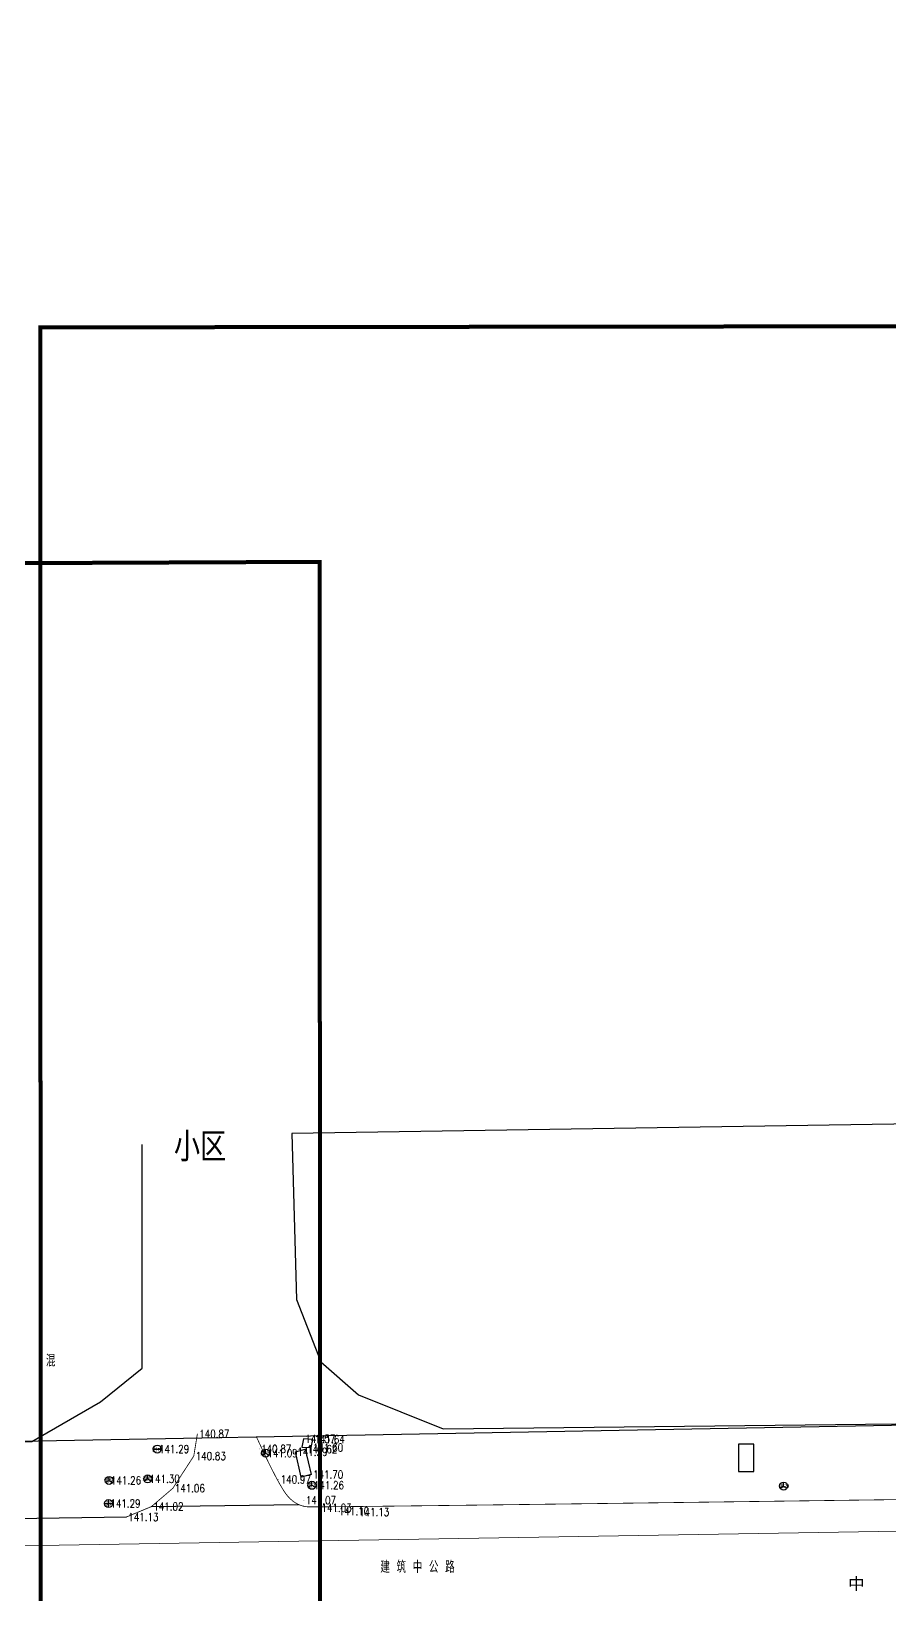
# Model space of a CAD drawing. Extents: x 529262 to 576451, y 2694391 to 2717535.
# Drawn here: x 565875.1 to 565982.4, y 2709680.9 to 2709876.3 of the extents above; entities that cross this region are included whole.
import ezdxf
from ezdxf.enums import TextEntityAlignment as Align
from ezdxf.xclip import XClip

# ---------------------------------------------------------------- set-up
doc = ezdxf.new("R2010")
doc.units = 0
doc.header["$XCLIPFRAME"] = 0
for name, color, linetype in [('a红线图', 1, 'Continuous'), ('COMPONENT', 8, 'Continuous'), ('DLSS', 4, 'Continuous'), ('GCD', 8, 'Continuous'), ('GXYZ', 8, 'Continuous'), ('JMD', 8, 'Continuous'), ('PP-COM', 7, 'Continuous'), ('RD-中线', 40, 'Continuous'), ('RD-红线', 7, 'Continuous'), ('ZBTZ', 8, 'Continuous'), ('ZJ', 7, 'Continuous')]:
    doc.layers.add(name, color=color, linetype=linetype)
doc.layers.add('尺寸标注', color=7, linetype='Continuous', lineweight=18)
doc.styles.add('HZ', font='rs.shx', dxfattribs={"width": 0.8, "bigfont": 'hztxt.shx'})
doc.styles.add('宋体', font='', dxfattribs={"width": 0.75})
doc.styles.add('等线体', font='simhei.ttf')
doc.styles.get('宋体').set_extended_font_data('SimSun')
doc.linetypes.add('1161', pattern='A,0,[149,AAA.SHX,S=0.15,R=0,X=0,Y=0],-1.6', length=1.6)

# ---------------------------------------------------------------- blocks, each defined once
blk = doc.blocks.new('A$C19FD0107')
at = {"layer": 'RD-中线', "color": 8, "linetype": 'Continuous', "flags": 128}
for points in [[(-4490.73, 14139.44, 0), (-4490.29, 14139.42)], [(-3818.25, 14086.17, 0), (-3817.74, 14086.17)]]:
    blk.add_lwpolyline(points, format="xyb", dxfattribs=at)
at = {"layer": 'RD-红线', "color": 8, "linetype": 'Continuous', "flags": 128}
blk.add_lwpolyline([(-4940.45, 15312.79), (-5253.65, 15307.04)], dxfattribs=at)
blk = doc.blocks.new('GC200')
at = {"linetype": 'Continuous', "const_width": 0.2, "flags": 128}
blk.add_lwpolyline([(-0.1, 0, 1), (0.1, 0, 1)], format="xyb", close=True, dxfattribs=at)
blk = doc.blocks.new('gcbj0101')
blk.add_line((-1, 0), (1, 0))
blk.add_circle((0, 0), 1)
blk = doc.blocks.new('gcbj0102')
for p, q in [((-1, 0), (1, 0)), ((0, -1), (0, 1))]:
    blk.add_line(p, q)
blk.add_circle((0, 0), 1)
blk = doc.blocks.new('gcbj0107')
for q in [(-0.87, -0.5), (0, 1), (0.87, -0.5)]:
    blk.add_line((0, 0), q)
blk.add_circle((0, 0), 1)

msp = doc.modelspace()

# ---------------------------------------------------------------- linework, layer by layer
at = {"const_width": 0.5}
for points in [[(565286.483, 2709870.726), (565133.543, 2709870.659), (565133.687, 2709298.957), (565665.616, 2709299.237), (565665.521, 2709371.101), (565911.301, 2709371.252), (565911.184, 2709809.956), (565286.302, 2709807.243), (565286.483, 2709870.726)], [(566028.964, 2709839.461), (565876.265, 2709839.261), (565876.394, 2709267.88), (566408.228, 2709267.964), (566408.154, 2709339.933), (566653.935, 2709340), (566653.753, 2709778.668), (566028.899, 2709776.063), (566028.964, 2709839.461)]]:
    msp.add_lwpolyline(points, dxfattribs=at)
at = {"layer": 'a红线图', "color": 8, "linetype": 'Continuous', "lineweight": 0, "flags": 128}
msp.add_lwpolyline([(564727.349, 2709667.84), (566620.304, 2709699.43)], dxfattribs=at)
msp.add_lwpolyline([(564727.349, 2709667.84), (566620.304, 2709699.43)], dxfattribs=at)
at = {"layer": 'DLSS', "linetype": 'Continuous', "const_width": 0.1, "flags": 128}
for points in [[(565887.023, 2709690.564), (565890.151, 2709691.87), (565892.823, 2709694.151), (565895.444, 2709698.189), (565895.894, 2709700.951)], [(565887.023, 2709690.564), (565890.151, 2709691.87), (565892.823, 2709694.151), (565895.444, 2709698.189), (565895.894, 2709700.951)], [(565996.04, 2709692.914), (565969.965, 2709692.564), (565948.564, 2709692.281), (565931.839, 2709692.067), (565919.79, 2709691.921), (565912.415, 2709691.844), (565909.716, 2709691.834), (565909.36, 2709691.876), (565909.015, 2709691.954), (565908.682, 2709692.067), (565908.361, 2709692.215), (565908.051, 2709692.399), (565907.752, 2709692.618), (565907.466, 2709692.872), (565907.19, 2709693.161), (565906.894, 2709693.545), (565906.543, 2709694.082), (565906.138, 2709694.773), (565905.68, 2709695.616), (565905.167, 2709696.613), (565904.6, 2709697.763), (565903.98, 2709699.067), (565903.305, 2709700.523)]]:
    msp.add_lwpolyline(points, dxfattribs=at)
at = {"layer": 'DLSS', "linetype": 'Continuous', "flags": 128}
msp.add_lwpolyline([(565887.039, 2709690.567), (565859.014, 2709690.145), (565843.403, 2709690.195), (565827.217, 2709689.914), (565810.742, 2709689.62), (565795.053, 2709689.34), (565778.242, 2709689.065), (565760.865, 2709688.732), (565736.714, 2709688.222)], dxfattribs=at)
at = {"layer": 'GXYZ', "linetype": 'Continuous', "flags": 128}
for points in [[(565908.149, 2709698.703), (565909.376, 2709699.038), (565910.114, 2709695.865), (565908.887, 2709695.53)], [(565908.149, 2709698.703), (565909.376, 2709699.038), (565910.114, 2709695.865), (565908.887, 2709695.53)], [(565910.106, 2709699.247), (565910.318, 2709700.274), (565909.148, 2709700.32), (565908.936, 2709699.293)], [(565963.534, 2709699.652), (565963.534, 2709696.257), (565965.438, 2709696.257), (565965.438, 2709699.652)]]:
    msp.add_lwpolyline(points, close=True, dxfattribs=at)
at = {"layer": 'JMD', "linetype": 'Continuous', "flags": 128}
msp.add_lwpolyline([(565907.683, 2709738.496), (565908.288, 2709717.735), (565911.313, 2709709.974), (565916.052, 2709705.842), (565926.609, 2709701.593), (566077.468, 2709703.234), (566076.988, 2709741.147)], close=True, dxfattribs=at)
for points in [[(565853.875, 2709699.385), (565875.188, 2709699.993), (565883.782, 2709704.949), (565888.975, 2709709.154), (565888.975, 2709737.133)], [(565910.106, 2709699.247), (565910.318, 2709700.274), (565909.148, 2709700.32), (565908.936, 2709699.293)]]:
    msp.add_lwpolyline(points, dxfattribs=at)
at = {"layer": 'ZBTZ', "linetype": '1161', "elevation": 141.128, "flags": 128}
msp.add_lwpolyline([(565890.13, 2709691.861), (565908.521, 2709692.141)], dxfattribs=at)

# ---------------------------------------------------------------- block references
at = {"layer": 'COMPONENT', "linetype": 'Continuous', "xscale": 0.5, "yscale": 0.5}
for name, p in [('gcbj0101', (565890.884, 2709699.06)), ('gcbj0107', (565904.423, 2709698.547)), ('gcbj0107', (565884.855, 2709695.145)), ('gcbj0107', (565889.687, 2709695.327)), ('gcbj0107', (565910.208, 2709694.527)), ('gcbj0107', (565969.162, 2709694.439)), ('gcbj0102', (565884.788, 2709692.251))]:
    msp.add_blockref(name, p, dxfattribs=at)
at = {"layer": 'GCD', "linetype": 'Continuous'}
ref = msp.add_blockref('GC200', (565895.89, 2709700.954, 140.867), dxfattribs=dict(at, xscale=0.1999999999534339, yscale=0.1999999999534339, zscale=0.1999999999534339))
ref.add_attrib('height', '140.87', dxfattribs={"linetype": 'Continuous', "height": 1, "style": 'HZ', "width": 0.8}).set_placement((565896.13, 2709700.954, 140.867), align=Align.MIDDLE_LEFT)
ref = msp.add_blockref('GC200', (565895.89, 2709700.954, 140.867), dxfattribs=dict(at, xscale=0.1999999999534339, yscale=0.1999999999534339, zscale=0.1999999999534339))
ref.add_attrib('height', '140.87', dxfattribs={"linetype": 'Continuous', "height": 1, "style": 'HZ', "width": 0.8}).set_placement((565896.13, 2709700.954, 140.867), align=Align.MIDDLE_LEFT)
ref = msp.add_blockref('GC200', (565890.858, 2709699.065, 141.285), dxfattribs=dict(at, xscale=0.1999999999534339, yscale=0.1999999999534339, zscale=0.1999999999534339))
ref.add_attrib('height', '141.29', dxfattribs={"linetype": 'Continuous', "height": 1, "style": 'HZ', "width": 0.8}).set_placement((565891.098, 2709699.065, 141.285), align=Align.MIDDLE_LEFT)
ref = msp.add_blockref('GC200', (565890.858, 2709699.065, 141.285), dxfattribs=dict(at, xscale=0.1999999999534339, yscale=0.1999999999534339, zscale=0.1999999999534339))
ref.add_attrib('height', '141.29', dxfattribs={"linetype": 'Continuous', "height": 1, "style": 'HZ', "width": 0.8}).set_placement((565891.098, 2709699.065, 141.285), align=Align.MIDDLE_LEFT)
ref = msp.add_blockref('GC200', (565903.625, 2709699.071, 140.865), dxfattribs=dict(at, xscale=0.1999999999534339, yscale=0.1999999999534339, zscale=0.1999999999534339))
ref.add_attrib('height', '140.87', dxfattribs={"linetype": 'Continuous', "height": 1, "style": 'HZ', "width": 0.8}).set_placement((565903.865, 2709699.071, 140.865), align=Align.MIDDLE_LEFT)
ref = msp.add_blockref('GC200', (565903.625, 2709699.071, 140.865), dxfattribs=dict(at, xscale=0.1999999999534339, yscale=0.1999999999534339, zscale=0.1999999999534339))
ref.add_attrib('height', '140.87', dxfattribs={"linetype": 'Continuous', "height": 1, "style": 'HZ', "width": 0.8}).set_placement((565903.865, 2709699.071, 140.865), align=Align.MIDDLE_LEFT)
ref = msp.add_blockref('GC200', (565904.422, 2709698.548, 141.085), dxfattribs=dict(at, xscale=0.1999999999534339, yscale=0.1999999999534339, zscale=0.1999999999534339))
ref.add_attrib('height', '141.09', dxfattribs={"linetype": 'Continuous', "height": 1, "style": 'HZ', "width": 0.8}).set_placement((565904.662, 2709698.548, 141.085), align=Align.MIDDLE_LEFT)
ref = msp.add_blockref('GC200', (565904.422, 2709698.548, 141.085), dxfattribs=dict(at, xscale=0.1999999999534339, yscale=0.1999999999534339, zscale=0.1999999999534339))
ref.add_attrib('height', '141.09', dxfattribs={"linetype": 'Continuous', "height": 1, "style": 'HZ', "width": 0.8}).set_placement((565904.662, 2709698.548, 141.085), align=Align.MIDDLE_LEFT)
ref = msp.add_blockref('GC200', (565908.145, 2709698.706, 141.588), dxfattribs=dict(at, xscale=0.1999999999534339, yscale=0.1999999999534339, zscale=0.1999999999534339))
ref.add_attrib('height', '141.59', dxfattribs={"linetype": 'Continuous', "height": 1, "style": 'HZ', "width": 0.8}).set_placement((565908.385, 2709698.706, 141.588), align=Align.MIDDLE_LEFT)
ref = msp.add_blockref('GC200', (565908.145, 2709698.706, 141.588), dxfattribs=dict(at, xscale=0.1999999999534339, yscale=0.1999999999534339, zscale=0.1999999999534339))
ref.add_attrib('height', '141.59', dxfattribs={"linetype": 'Continuous', "height": 1, "style": 'HZ', "width": 0.8}).set_placement((565908.385, 2709698.706, 141.588), align=Align.MIDDLE_LEFT)
ref = msp.add_blockref('GC200', (565909.144, 2709700.323, 141.574), dxfattribs=dict(at, xscale=0.1999999999534339, yscale=0.1999999999534339, zscale=0.1999999999534339))
ref.add_attrib('height', '141.57', dxfattribs={"linetype": 'Continuous', "height": 1, "style": 'HZ', "width": 0.8}).set_placement((565909.384, 2709700.323, 141.574), align=Align.MIDDLE_LEFT)
ref = msp.add_blockref('GC200', (565909.144, 2709700.323, 141.574), dxfattribs=dict(at, xscale=0.1999999999534339, yscale=0.1999999999534339, zscale=0.1999999999534339))
ref.add_attrib('height', '141.57', dxfattribs={"linetype": 'Continuous', "height": 1, "style": 'HZ', "width": 0.8}).set_placement((565909.384, 2709700.323, 141.574), align=Align.MIDDLE_LEFT)
ref = msp.add_blockref('GC200', (565909.372, 2709699.041, 141.622), dxfattribs=dict(at, xscale=0.1999999999534339, yscale=0.1999999999534339, zscale=0.1999999999534339))
ref.add_attrib('height', '141.62', dxfattribs={"linetype": 'Continuous', "height": 1, "style": 'HZ', "width": 0.8}).set_placement((565909.612, 2709699.041, 141.622), align=Align.MIDDLE_LEFT)
ref = msp.add_blockref('GC200', (565909.372, 2709699.041, 141.622), dxfattribs=dict(at, xscale=0.1999999999534339, yscale=0.1999999999534339, zscale=0.1999999999534339))
ref.add_attrib('height', '141.62', dxfattribs={"linetype": 'Continuous', "height": 1, "style": 'HZ', "width": 0.8}).set_placement((565909.612, 2709699.041, 141.622), align=Align.MIDDLE_LEFT)
ref = msp.add_blockref('GC200', (565910.102, 2709699.25, 141.6), dxfattribs=dict(at, xscale=0.1999999999534339, yscale=0.1999999999534339, zscale=0.1999999999534339))
ref.add_attrib('height', '141.60', dxfattribs={"linetype": 'Continuous', "height": 1, "style": 'HZ', "width": 0.8}).set_placement((565910.342, 2709699.25, 141.6), align=Align.MIDDLE_LEFT)
ref = msp.add_blockref('GC200', (565910.102, 2709699.25, 141.6), dxfattribs=dict(at, xscale=0.1999999999534339, yscale=0.1999999999534339, zscale=0.1999999999534339))
ref.add_attrib('height', '141.60', dxfattribs={"linetype": 'Continuous', "height": 1, "style": 'HZ', "width": 0.8}).set_placement((565910.342, 2709699.25, 141.6), align=Align.MIDDLE_LEFT)
ref = msp.add_blockref('GC200', (565910.314, 2709700.277, 141.635), dxfattribs=dict(at, xscale=0.1999999999534339, yscale=0.1999999999534339, zscale=0.1999999999534339))
ref.add_attrib('height', '141.64', dxfattribs={"linetype": 'Continuous', "height": 1, "style": 'HZ', "width": 0.8}).set_placement((565910.554, 2709700.277, 141.635), align=Align.MIDDLE_LEFT)
ref = msp.add_blockref('GC200', (565910.314, 2709700.277, 141.635), dxfattribs=dict(at, xscale=0.1999999999534339, yscale=0.1999999999534339, zscale=0.1999999999534339))
ref.add_attrib('height', '141.64', dxfattribs={"linetype": 'Continuous', "height": 1, "style": 'HZ', "width": 0.8}).set_placement((565910.554, 2709700.277, 141.635), align=Align.MIDDLE_LEFT)
ref = msp.add_blockref('GC200', (565895.44, 2709698.192, 140.825), dxfattribs=dict(at, xscale=0.1999999999534339, yscale=0.1999999999534339, zscale=0.1999999999534339))
ref.add_attrib('height', '140.83', dxfattribs={"linetype": 'Continuous', "height": 1, "style": 'HZ', "width": 0.8}).set_placement((565895.68, 2709698.192, 140.825), align=Align.MIDDLE_LEFT)
ref = msp.add_blockref('GC200', (565895.44, 2709698.192, 140.825), dxfattribs=dict(at, xscale=0.1999999999534339, yscale=0.1999999999534339, zscale=0.1999999999534339))
ref.add_attrib('height', '140.83', dxfattribs={"linetype": 'Continuous', "height": 1, "style": 'HZ', "width": 0.8}).set_placement((565895.68, 2709698.192, 140.825), align=Align.MIDDLE_LEFT)
ref = msp.add_blockref('GC200', (565884.851, 2709695.15, 141.261), dxfattribs=dict(at, xscale=0.1999999999534339, yscale=0.1999999999534339, zscale=0.1999999999534339))
ref.add_attrib('height', '141.26', dxfattribs={"linetype": 'Continuous', "height": 1, "style": 'HZ', "width": 0.8}).set_placement((565885.091, 2709695.15, 141.261), align=Align.MIDDLE_LEFT)
ref = msp.add_blockref('GC200', (565884.851, 2709695.15, 141.261), dxfattribs=dict(at, xscale=0.1999999999534339, yscale=0.1999999999534339, zscale=0.1999999999534339))
ref.add_attrib('height', '141.26', dxfattribs={"linetype": 'Continuous', "height": 1, "style": 'HZ', "width": 0.8}).set_placement((565885.091, 2709695.15, 141.261), align=Align.MIDDLE_LEFT)
ref = msp.add_blockref('GC200', (565889.683, 2709695.332, 141.295), dxfattribs=dict(at, xscale=0.1999999999534339, yscale=0.1999999999534339, zscale=0.1999999999534339))
ref.add_attrib('height', '141.30', dxfattribs={"linetype": 'Continuous', "height": 1, "style": 'HZ', "width": 0.8}).set_placement((565889.923, 2709695.332, 141.295), align=Align.MIDDLE_LEFT)
ref = msp.add_blockref('GC200', (565889.683, 2709695.332, 141.295), dxfattribs=dict(at, xscale=0.1999999999534339, yscale=0.1999999999534339, zscale=0.1999999999534339))
ref.add_attrib('height', '141.30', dxfattribs={"linetype": 'Continuous', "height": 1, "style": 'HZ', "width": 0.8}).set_placement((565889.923, 2709695.332, 141.295), align=Align.MIDDLE_LEFT)
ref = msp.add_blockref('GC200', (565906.063, 2709695.262, 140.966), dxfattribs=dict(at, xscale=0.1999999999534339, yscale=0.1999999999534339, zscale=0.1999999999534339))
ref.add_attrib('height', '140.97', dxfattribs={"linetype": 'Continuous', "height": 1, "style": 'HZ', "width": 0.8}).set_placement((565906.303, 2709695.262, 140.966), align=Align.MIDDLE_LEFT)
ref = msp.add_blockref('GC200', (565906.063, 2709695.262, 140.966), dxfattribs=dict(at, xscale=0.1999999999534339, yscale=0.1999999999534339, zscale=0.1999999999534339))
ref.add_attrib('height', '140.97', dxfattribs={"linetype": 'Continuous', "height": 1, "style": 'HZ', "width": 0.8}).set_placement((565906.303, 2709695.262, 140.966), align=Align.MIDDLE_LEFT)
ref = msp.add_blockref('GC200', (565910.11, 2709695.868, 141.7), dxfattribs=dict(at, xscale=0.1999999999534339, yscale=0.1999999999534339, zscale=0.1999999999534339))
ref.add_attrib('height', '141.70', dxfattribs={"linetype": 'Continuous', "height": 1, "style": 'HZ', "width": 0.8}).set_placement((565910.35, 2709695.868, 141.7), align=Align.MIDDLE_LEFT)
ref = msp.add_blockref('GC200', (565910.11, 2709695.868, 141.7), dxfattribs=dict(at, xscale=0.1999999999534339, yscale=0.1999999999534339, zscale=0.1999999999534339))
ref.add_attrib('height', '141.70', dxfattribs={"linetype": 'Continuous', "height": 1, "style": 'HZ', "width": 0.8}).set_placement((565910.35, 2709695.868, 141.7), align=Align.MIDDLE_LEFT)
ref = msp.add_blockref('GC200', (565892.819, 2709694.154, 141.06), dxfattribs=dict(at, xscale=0.1999999999534339, yscale=0.1999999999534339, zscale=0.1999999999534339))
ref.add_attrib('height', '141.06', dxfattribs={"linetype": 'Continuous', "height": 1, "style": 'HZ', "width": 0.8}).set_placement((565893.059, 2709694.154, 141.06), align=Align.MIDDLE_LEFT)
ref = msp.add_blockref('GC200', (565892.819, 2709694.154, 141.06), dxfattribs=dict(at, xscale=0.1999999999534339, yscale=0.1999999999534339, zscale=0.1999999999534339))
ref.add_attrib('height', '141.06', dxfattribs={"linetype": 'Continuous', "height": 1, "style": 'HZ', "width": 0.8}).set_placement((565893.059, 2709694.154, 141.06), align=Align.MIDDLE_LEFT)
ref = msp.add_blockref('GC200', (565909.21, 2709692.663, 141.072), dxfattribs=dict(at, xscale=0.1999999999534339, yscale=0.1999999999534339, zscale=0.1999999999534339))
ref.add_attrib('height', '141.07', dxfattribs={"linetype": 'Continuous', "height": 1, "style": 'HZ', "width": 0.8}).set_placement((565909.45, 2709692.663, 141.072), align=Align.MIDDLE_LEFT)
ref = msp.add_blockref('GC200', (565909.21, 2709692.663, 141.072), dxfattribs=dict(at, xscale=0.1999999999534339, yscale=0.1999999999534339, zscale=0.1999999999534339))
ref.add_attrib('height', '141.07', dxfattribs={"linetype": 'Continuous', "height": 1, "style": 'HZ', "width": 0.8}).set_placement((565909.45, 2709692.663, 141.072), align=Align.MIDDLE_LEFT)
ref = msp.add_blockref('GC200', (565910.21, 2709694.532, 141.255), dxfattribs=dict(at, xscale=0.1999999999534339, yscale=0.1999999999534339, zscale=0.1999999999534339))
ref.add_attrib('height', '141.26', dxfattribs={"linetype": 'Continuous', "height": 1, "style": 'HZ', "width": 0.8}).set_placement((565910.45, 2709694.532, 141.255), align=Align.MIDDLE_LEFT)
ref = msp.add_blockref('GC200', (565910.21, 2709694.532, 141.255), dxfattribs=dict(at, xscale=0.1999999999534339, yscale=0.1999999999534339, zscale=0.1999999999534339))
ref.add_attrib('height', '141.26', dxfattribs={"linetype": 'Continuous', "height": 1, "style": 'HZ', "width": 0.8}).set_placement((565910.45, 2709694.532, 141.255), align=Align.MIDDLE_LEFT)
ref = msp.add_blockref('GC200', (565884.78, 2709692.256, 141.291), dxfattribs=dict(at, xscale=0.1999999999534339, yscale=0.1999999999534339, zscale=0.1999999999534339))
ref.add_attrib('height', '141.29', dxfattribs={"linetype": 'Continuous', "height": 1, "style": 'HZ', "width": 0.8}).set_placement((565885.02, 2709692.256, 141.291), align=Align.MIDDLE_LEFT)
ref = msp.add_blockref('GC200', (565884.78, 2709692.256, 141.291), dxfattribs=dict(at, xscale=0.1999999999534339, yscale=0.1999999999534339, zscale=0.1999999999534339))
ref.add_attrib('height', '141.29', dxfattribs={"linetype": 'Continuous', "height": 1, "style": 'HZ', "width": 0.8}).set_placement((565885.02, 2709692.256, 141.291), align=Align.MIDDLE_LEFT)
ref = msp.add_blockref('GC200', (565890.147, 2709691.873, 141.015), dxfattribs=dict(at, xscale=0.1999999999534339, yscale=0.1999999999534339, zscale=0.1999999999534339))
ref.add_attrib('height', '141.02', dxfattribs={"linetype": 'Continuous', "height": 1, "style": 'HZ', "width": 0.8}).set_placement((565890.387, 2709691.873, 141.015), align=Align.MIDDLE_LEFT)
ref = msp.add_blockref('GC200', (565890.147, 2709691.873, 141.015), dxfattribs=dict(at, xscale=0.1999999999534339, yscale=0.1999999999534339, zscale=0.1999999999534339))
ref.add_attrib('height', '141.02', dxfattribs={"linetype": 'Continuous', "height": 1, "style": 'HZ', "width": 0.8}).set_placement((565890.387, 2709691.873, 141.015), align=Align.MIDDLE_LEFT)
ref = msp.add_blockref('GC200', (565911.163, 2709691.716, 141.032), dxfattribs=dict(at, xscale=0.1999999999534339, yscale=0.1999999999534339, zscale=0.1999999999534339))
ref.add_attrib('height', '141.03', dxfattribs={"linetype": 'Continuous', "height": 1, "style": 'HZ', "width": 0.8}).set_placement((565911.403, 2709691.716, 141.032), align=Align.MIDDLE_LEFT)
ref = msp.add_blockref('GC200', (565911.163, 2709691.716, 141.032), dxfattribs=dict(at, xscale=0.1999999999534339, yscale=0.1999999999534339, zscale=0.1999999999534339))
ref.add_attrib('height', '141.03', dxfattribs={"linetype": 'Continuous', "height": 1, "style": 'HZ', "width": 0.8}).set_placement((565911.403, 2709691.716, 141.032), align=Align.MIDDLE_LEFT)
ref = msp.add_blockref('GC200', (565913.344, 2709691.281, 141.101), dxfattribs=dict(at, xscale=0.1999999999534339, yscale=0.1999999999534339, zscale=0.1999999999534339))
ref.add_attrib('height', '141.10', dxfattribs={"linetype": 'Continuous', "height": 1, "style": 'HZ', "width": 0.8}).set_placement((565913.584, 2709691.281, 141.101), align=Align.MIDDLE_LEFT)
ref = msp.add_blockref('GC200', (565913.344, 2709691.281, 141.101), dxfattribs=dict(at, xscale=0.1999999999534339, yscale=0.1999999999534339, zscale=0.1999999999534339))
ref.add_attrib('height', '141.10', dxfattribs={"linetype": 'Continuous', "height": 1, "style": 'HZ', "width": 0.8}).set_placement((565913.584, 2709691.281, 141.101), align=Align.MIDDLE_LEFT)
ref = msp.add_blockref('GC200', (565915.869, 2709691.188, 141.131), dxfattribs=dict(at, xscale=0.1999999999534339, yscale=0.1999999999534339, zscale=0.1999999999534339))
ref.add_attrib('height', '141.13', dxfattribs={"linetype": 'Continuous', "height": 1, "style": 'HZ', "width": 0.8}).set_placement((565916.109, 2709691.188, 141.131), align=Align.MIDDLE_LEFT)
ref = msp.add_blockref('GC200', (565915.869, 2709691.188, 141.131), dxfattribs=dict(at, xscale=0.1999999999534339, yscale=0.1999999999534339, zscale=0.1999999999534339))
ref.add_attrib('height', '141.13', dxfattribs={"linetype": 'Continuous', "height": 1, "style": 'HZ', "width": 0.8}).set_placement((565916.109, 2709691.188, 141.131), align=Align.MIDDLE_LEFT)
ref = msp.add_blockref('GC200', (565887.019, 2709690.567, 141.128), dxfattribs=dict(at, xscale=0.1999999999534339, yscale=0.1999999999534339, zscale=0.1999999999534339))
ref.add_attrib('height', '141.13', dxfattribs={"linetype": 'Continuous', "height": 1, "style": 'HZ', "width": 0.8}).set_placement((565887.259, 2709690.567, 141.128), align=Align.MIDDLE_LEFT)
ref = msp.add_blockref('GC200', (565887.019, 2709690.567, 141.128), dxfattribs=dict(at, xscale=0.1999999999534339, yscale=0.1999999999534339, zscale=0.1999999999534339))
ref.add_attrib('height', '141.13', dxfattribs={"linetype": 'Continuous', "height": 1, "style": 'HZ', "width": 0.8}).set_placement((565887.259, 2709690.567, 141.128), align=Align.MIDDLE_LEFT)
at = {"layer": 'PP-COM'}
ref = msp.add_blockref('A$C19FD0107', (570997.993, 2694390.603), dxfattribs=at)
XClip(ref).set_block_clipping_path([(-9366.4383134884, 14428.6043910822), (-3328.4480743363, 17452.7484863754)])

# ---------------------------------------------------------------- texts
at = {"layer": 'GXYZ', "linetype": 'Continuous', "style": '宋体'}
for s, p in [('供水', (565890.911, 2709699.034)), ('通信', (565904.467, 2709698.597)), ('通信', (565884.899, 2709695.195)), ('通信', (565889.731, 2709695.377)), ('电力', (565910.252, 2709694.577)), ('电力', (565969.206, 2709694.489)), ('污', (565884.788, 2709692.245))]:
    msp.add_text(s, height=0.5, dxfattribs=at).set_placement(p, align=Align.MIDDLE)
at = {"layer": 'JMD', "linetype": 'Continuous', "style": 'HZ', "width": 0.8}
msp.add_text('混', height=1.5, dxfattribs=at).set_placement((565878.159, 2709710.123), align=Align.MIDDLE_RIGHT)
at = {"layer": 'ZJ', "color": 8, "linetype": 'Continuous', "style": 'HZ', "width": 0.8}
msp.add_text('建 筑 中 公 路', height=1.5, dxfattribs=at).set_placement((565923.407, 2709684.413), align=Align.MIDDLE)
at = {"layer": 'ZJ', "color": 8, "linetype": 'Continuous', "style": '等线体'}
msp.add_text('中    山    大    道', height=1.5, dxfattribs=at).set_placement((565987.446, 2709682.249), align=Align.MIDDLE)
at = {"layer": '尺寸标注', "color": 252, "insert": (565891.331, 2709738.559, 2761.055), "char_height": 4, "attachment_point": 1, "style": '宋体'}
msp.add_mtext('{\\H0.8x; 小区  }', dxfattribs=at)

doc.saveas('drawing.dxf')
